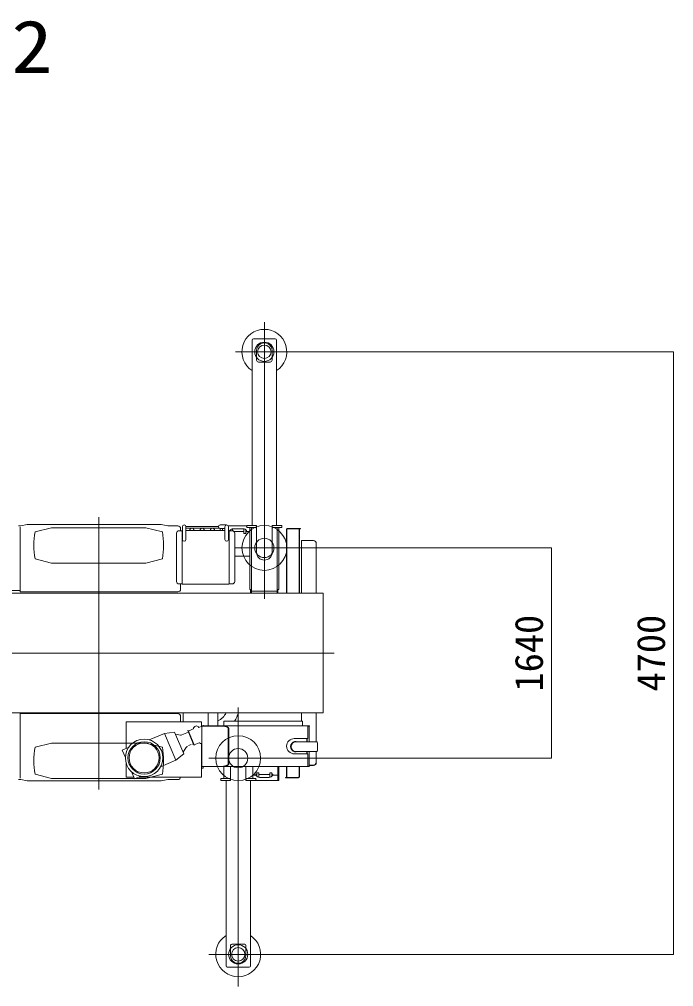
# Model space of a CAD drawing. Units: millimetres, scale not verified. Extents: x -42060 to 41922, y -35725 to 35822.
# Drawn here: x -29128 to -24025, y 17132 to 24677 of the extents above; entities that cross this region are included whole.
import ezdxf
from ezdxf.enums import TextEntityAlignment as Align

# ---------------------------------------------------------------- set-up
doc = ezdxf.new("R2010")
doc.units = ezdxf.units.MM
doc.header["$LTSCALE"] = 300
doc.header["$PDMODE"] = 32
doc.header["$PDSIZE"] = 150
doc.layers.add('0-0_0', color=7, linetype='Continuous', lineweight=18)
doc.styles.add('ＭＳ ゴシック', font='')
doc.styles.get('ＭＳ ゴシック').set_extended_font_data('MS Gothic')

# ---------------------------------------------------------------- blocks, each defined once
blk = doc.blocks.new('_OPEN30')
at = {"layer": '0-0_0'}
blk.add_line((0, 0), (-1, 0), dxfattribs=at)
blk.add_lwpolyline([(-1, 0.3), (0, 0), (-1, -0.3)], dxfattribs=at)

msp = doc.modelspace()

# ---------------------------------------------------------------- linework, layer by layer
at = {"layer": '0-0_0'}
for p, q in [((-27217.3, 20158.1), (-27217.3, 22314.9)), ((-27302.3, 22184.1), (-27132.3, 22184.1)), ((-27312.3, 20729.1), (-27312.3, 22174.1)), ((-27122.3, 20729.1), (-27122.3, 22174.1)), ((-27441.5, 22084.1), (-26988.5, 22084.1)), ((-27277.3, 22019.1), (-27277.3, 22094.1)), ((-27157.3, 22019.1), (-27157.3, 22094.4)), ((-26988, 22084.1), (-24024.7, 22084.1)), ((-24025.7, 22081.3), (-24025.7, 17386.8)), ((-27262.3, 22004.1), (-27172.3, 22004.1)), ((-28509.3, 20795.1), (-28509.3, 18670.1)), ((-29122.6, 20211.6), (-29122.6, 20715)), ((-28021, 20736.6), (-29067.6, 20736.6)), ((-28876.5, 20712.1), (-29005.7, 20679)), ((-28876.7, 20712.1), (-28141.9, 20712.1)), ((-28012.9, 20679), (-28142, 20712.1)), ((-27971, 20726.2), (-28021, 20736.6)), ((-27892.6, 20726.2), (-27971, 20726.2)), ((-27858.8, 20688.1), (-27882.3, 20688.1)), ((-27871, 20688.1), (-27871, 20704.6)), ((-27858.9, 20273.1), (-27858.9, 20688.1)), ((-27856.9, 20619.9), (-27856.9, 20719.9)), ((-27829.7, 20619.9), (-27829.7, 20719.9)), ((-27568.1, 20707.9), (-27829.7, 20707.9)), ((-27829.5, 20722.2), (-27575.2, 20722.2)), ((-27829.5, 20719.9), (-27829.5, 20722.2)), ((-27829.3, 20689.7), (-27525, 20689.7)), ((-27575.2, 20719.9), (-27575.2, 20722.2)), ((-27562.9, 20706.3), (-27525.4, 20706.3)), ((-27562.9, 20706.3), (-27562.9, 20689.7)), ((-27511.8, 20733.5), (-27561.8, 20733.5)), ((-27548.2, 20706.3), (-27548.2, 20706.3)), ((-27545, 20706.3), (-27545, 20689.7)), ((-27525.4, 20719.9), (-27525.4, 20619.9)), ((-27358.8, 20727.1), (-27500.2, 20727.1)), ((-27498.2, 20619.9), (-27498.2, 20719.9)), ((-27497.8, 20689.7), (-27493.3, 20689.7)), ((-27493.3, 20688.1), (-27493.3, 20689.7)), ((-27493.3, 20688.1), (-27468.3, 20688.1)), ((-27491.7, 20273.1), (-27491.7, 20688.1)), ((-27486.2, 20688.1), (-27485.5, 20689.3)), ((-27480.8, 20694.8), (-27480.8, 20688.1)), ((-27464.8, 20703.5), (-27464.8, 20687.8)), ((-27382.9, 20704.1), (-27459.6, 20704.1)), ((-27377.8, 20682.1), (-27454, 20682.1)), ((-27377.8, 20703.5), (-27377.8, 20667.1)), ((-27361.8, 20694.8), (-27361.8, 20667.1)), ((-27355.8, 20679.1), (-27361.8, 20679.1)), ((-27358.8, 20727.1), (-27353.8, 20722.1)), ((-27355.8, 20687.1), (-27357.1, 20689.3)), ((-27355.8, 20687.1), (-27355.8, 20679.1)), ((-27330.3, 20682.1), (-27355.8, 20682.1)), ((-27353.8, 20729.1), (-27353.8, 20713.1)), ((-27277.8, 20729.1), (-27353.8, 20729.1)), ((-27277.8, 20713.1), (-27353.8, 20713.1)), ((-27332.3, 20713.1), (-27328.8, 20709.6)), ((-27330.3, 20708.1), (-27325.3, 20713.1)), ((-27330.3, 20229.1), (-27330.3, 20708.1)), ((-27318.3, 20200.1), (-27318.3, 20713.1)), ((-27278.3, 20707), (-27285.3, 20713.1)), ((-27278.3, 20519.8), (-27278.3, 20707)), ((-27277.8, 20729.1), (-27277.8, 20512)), ((-27156.8, 20729.1), (-27156.8, 20512)), ((-27080.8, 20729.1), (-27156.8, 20729.1)), ((-27080.8, 20713.1), (-27156.8, 20713.1)), ((-27156.3, 20707), (-27149.3, 20713.1)), ((-27156.3, 20519.8), (-27156.3, 20707)), ((-27116.3, 20200.1), (-27116.3, 20713.1)), ((-27104.3, 20713.1), (-27104.3, 20229.1)), ((-27080.8, 20729.1), (-27080.8, 20713.1)), ((-27044.5, 20200.1), (-27044.5, 20700.6)), ((-27041.3, 20200.1), (-27041.3, 20700.6)), ((-26936.3, 20706.8), (-27038.3, 20706.8)), ((-26936.3, 20703.6), (-27038.3, 20703.6)), ((-26946.3, 20200.1), (-26946.3, 20703.6)), ((-26943.1, 20200.1), (-26943.1, 20703.6)), ((-26936.3, 20703.6), (-26936.3, 20706.8)), ((-27902.3, 20293.1), (-27902.3, 20668.1)), ((-27448.3, 20293.1), (-27448.3, 20668.1)), ((-27361.8, 20667.1), (-27377.8, 20667.1)), ((-26926.6, 20200.1), (-26926.6, 20610.8)), ((-26926.6, 20610.8), (-26834.3, 20610.8)), ((-27441.5, 20554.1), (-26988.5, 20554.1)), ((-26988, 20554.1), (-24977, 20554.1)), ((-26812, 20200.1), (-26812, 20588.5)), ((-24978, 20551.3), (-24978, 18916.8)), ((-29005.7, 20469.2), (-28876.5, 20436.1)), ((-28142, 20436.1), (-28012.9, 20469.2)), ((-27448.3, 20489.1), (-27330.3, 20489.1)), ((-28142.2, 20436.1), (-28876.4, 20436.1)), ((-29122.6, 20223.2), (-29195.3, 20223.2)), ((-27857.3, 20273.1), (-27882.3, 20273.1)), ((-27871, 20233.2), (-27871, 20273.1)), ((-27857.3, 20273.1), (-27857.3, 20271.5)), ((-27857.3, 20271.5), (-27493.3, 20271.5)), ((-27493.3, 20273.1), (-27468.3, 20273.1)), ((-27493.3, 20273.1), (-27493.3, 20271.5)), ((-27318.3, 20229.1), (-27330.3, 20229.1)), ((-27325.3, 20229.1), (-27325.3, 20200.1)), ((-27104.3, 20229.1), (-27116.3, 20229.1)), ((-27111.3, 20229.1), (-27111.3, 20200.1)), ((-32454.3, 20200.1), (-26759.3, 20200.1)), ((-29122.6, 20211.6), (-27892.6, 20211.6)), ((-27116.3, 20217.4), (-27318.3, 20217.4)), ((-26759.3, 20200.1), (-26759.3, 19268.1)), ((-32551.7, 19734.1), (-26673.3, 19734.1)), ((-32454.3, 19268.1), (-26759.3, 19268.1)), ((-29122.6, 19261.4), (-29122.6, 18758)), ((-29122.6, 19261.4), (-27892.6, 19261.4)), ((-27851.8, 19196.9), (-27851.8, 19268.1)), ((-27656.2, 19268.1), (-27656.2, 19166.6)), ((-27579.9, 19268.1), (-27579.9, 19166.6)), ((-27421.3, 17132), (-27421.3, 19308.9)), ((-26926.4, 19268.1), (-26926.4, 19203)), ((-26812, 19041.8), (-26812, 19268.1)), ((-28295.7, 19196.9), (-27708.9, 19196.9)), ((-28295.7, 19193.3), (-28295.7, 19196.9)), ((-28295.7, 18989.8), (-28295.7, 19193.3)), ((-27871, 19239.9), (-27871, 19196.9)), ((-27708.9, 19196.9), (-27708.9, 19165)), ((-27708.9, 19166.6), (-27695.2, 19166.6)), ((-27708.9, 19165), (-27695.2, 19165)), ((-27708.9, 19162), (-27708.9, 19165)), ((-27703.9, 19165), (-27703.9, 18850)), ((-27690.8, 19169.6), (-27698, 19166.6)), ((-27695.2, 19166.6), (-27558.8, 19166.6)), ((-27695.2, 19165), (-27558.8, 19165)), ((-27690.8, 19169.6), (-27689.5, 19166.6)), ((-26874.3, 19166.6), (-27558.8, 19166.6)), ((-27533.9, 19171.6), (-27533.9, 19201)), ((-27533.9, 19166.6), (-27533.9, 19171.6)), ((-26920.9, 19203), (-27531.9, 19203)), ((-26918.9, 19171.6), (-26918.9, 19201)), ((-26918.9, 19166.6), (-26918.9, 19171.6)), ((-26874.3, 19166.6), (-26863.9, 19166.6)), ((-26863.9, 19165), (-26874.3, 19165)), ((-26868.9, 19165), (-26868.9, 19041.8)), ((-26863.9, 19165), (-26863.9, 19166.6)), ((-27995.8, 19105.5), (-28116.1, 19057.1)), ((-27917.1, 19116.9), (-27995.8, 19105.5)), ((-27908.5, 18898.9), (-27995.8, 19105.5)), ((-27845.4, 18947.4), (-27917.1, 19116.9)), ((-27911, 19102.4), (-27870.9, 19094.9)), ((-27860.7, 19096), (-27809.7, 19117.5)), ((-27812.7, 19131.2), (-27814.8, 19130.3)), ((-27812.7, 19131.2), (-27764.8, 19017.7)), ((-27771.8, 19142.2), (-27810.2, 19126)), ((-27703.9, 19164.1), (-27727.4, 19154.1)), ((-27498.7, 18870), (-27498.7, 19145)), ((-27493.9, 18870), (-27493.9, 19145)), ((-26878.9, 19070.5), (-26878.9, 19145)), ((-26878.5, 19070.5), (-26878.5, 19145)), ((-28876.5, 19032.1), (-29005.7, 18999)), ((-28876.7, 19032.1), (-28141.9, 19032.1)), ((-28012.9, 18999), (-28142, 19032.1)), ((-27787.7, 19021.2), (-27809.1, 19012.1)), ((-27764.8, 19017.7), (-27766.9, 19016.8)), ((-27764.8, 19017.7), (-27764.7, 19017.7)), ((-27726.1, 19033.9), (-27764.5, 19017.7)), ((-27708.9, 19027.8), (-27708.9, 18848.4)), ((-26983.5, 19067.5), (-26882, 19067.5)), ((-26854.8, 19041.8), (-26971.7, 19041.8)), ((-26885.5, 19067.5), (-26885.5, 19041.8)), ((-26883.9, 19067.5), (-26883.9, 19041.8)), ((-26878.9, 19070.5), (-26882, 19067.5)), ((-26881.6, 19067.5), (-26882, 19067.5)), ((-26878.5, 19070.5), (-26881.6, 19067.5)), ((-26878.5, 19070.5), (-26878.9, 19070.5)), ((-26854.8, 19041.8), (-26808.7, 19041.8)), ((-28325.5, 18977.2), (-28276.4, 18997.9)), ((-28325.5, 18977.2), (-28301.3, 18919.7)), ((-28290.9, 18970.4), (-28291.1, 18970.3)), ((-27908.5, 18898.9), (-27845.4, 18947.4)), ((-27851.6, 18961.9), (-27829.1, 18995.8)), ((-27821, 19003), (-27821.2, 19002.9)), ((-26983.5, 18947.5), (-26882, 18947.5)), ((-26854.8, 18966.8), (-26971.7, 18966.8)), ((-26885.5, 18966.8), (-26885.5, 18947.5)), ((-26883.9, 18966.8), (-26883.9, 18947.5)), ((-26878.9, 18944.5), (-26882, 18947.5)), ((-26881.6, 18947.5), (-26882, 18947.5)), ((-26878.5, 18944.5), (-26881.6, 18947.5)), ((-26878.9, 18870), (-26878.9, 18944.5)), ((-26878.5, 18944.5), (-26878.9, 18944.5)), ((-26878.5, 18870), (-26878.5, 18944.5)), ((-26868.9, 18966.8), (-26868.9, 18850)), ((-26854.8, 18966.8), (-26808.7, 18966.8)), ((-26812, 18879.5), (-26812, 18966.8)), ((-28295.7, 18770.5), (-28295.7, 18876.3)), ((-28027.1, 18846.3), (-27908.5, 18898.9)), ((-27197.1, 18914.1), (-27650.1, 18914.1)), ((-27196.6, 18914.1), (-24977, 18914.1)), ((-26812.5, 18879.5), (-26814.2, 18879.5)), ((-26812, 18879.5), (-26812.5, 18879.5)), ((-29005.7, 18789.2), (-28876.5, 18756.1)), ((-28254.6, 18809.3), (-28230.3, 18751.9)), ((-28142, 18756.1), (-28012.9, 18789.2)), ((-27708.9, 18850), (-27558.8, 18850)), ((-27708.9, 18848.4), (-27695.2, 18848.4)), ((-27708.9, 18770.5), (-27708.9, 18848.4)), ((-27708.9, 18837.5), (-27694.3, 18837.5)), ((-27695.2, 18848.4), (-27558.8, 18848.4)), ((-27694.3, 18848.4), (-27694.3, 18841.1)), ((-27694.3, 18837.5), (-27694.3, 18841.1)), ((-26874.3, 18848.4), (-27558.8, 18848.4)), ((-27534.3, 18755.1), (-27534.3, 18847.3)), ((-27481.8, 18739), (-27481.8, 18847.3)), ((-27360.8, 18739), (-27360.8, 18847.3)), ((-27308.3, 18847.3), (-27308.3, 18755.1)), ((-27282.8, 18789.1), (-27276.8, 18789.1)), ((-27282.8, 18781.1), (-27282.8, 18789.1)), ((-27276.8, 18801.1), (-27260.8, 18801.1)), ((-27276.8, 18773.3), (-27276.8, 18801.1)), ((-27260.8, 18764.6), (-27260.8, 18801.1)), ((-27173.8, 18764.6), (-27173.8, 18801.1)), ((-27157.8, 18801.1), (-27173.8, 18801.1)), ((-27157.8, 18773.3), (-27157.8, 18801.1)), ((-27151.8, 18789.1), (-27157.8, 18789.1)), ((-27151.8, 18781.1), (-27151.8, 18789.1)), ((-27111.3, 18741.1), (-27111.3, 18847.3)), ((-27105.3, 18847.3), (-27105.3, 18741.1)), ((-27045, 18848.4), (-27045, 18764.6)), ((-27041.8, 18848.4), (-27041.8, 18764.6)), ((-26946.8, 18848.4), (-26946.8, 18767.6)), ((-26943.6, 18848.4), (-26943.6, 18767.6)), ((-26863.9, 18850), (-26874.3, 18850)), ((-26834.2, 18859.5), (-26868.9, 18859.5)), ((-26834.2, 18857.3), (-26868.9, 18857.3)), ((-29134.3, 18746.8), (-29117.6, 18746.8)), ((-29117.6, 18746.8), (-29067.6, 18736.4)), ((-28021, 18736.4), (-29067.6, 18736.4)), ((-28142.2, 18756.1), (-28876.4, 18756.1)), ((-28295.7, 18766.9), (-28295.7, 18770.5)), ((-28295.7, 18766.9), (-28236.6, 18766.9)), ((-28181.2, 18772.6), (-28230.3, 18751.9)), ((-28211.1, 18781.4), (-28211.2, 18781.4)), ((-28194.9, 18766.9), (-27708.9, 18766.9)), ((-27971, 18746.8), (-28021, 18736.4)), ((-27892.6, 18746.8), (-27971, 18746.8)), ((-27786.3, 18766.9), (-27786.3, 18765.9)), ((-27708.9, 18770.5), (-27708.9, 18766.9)), ((-27557.8, 18739.1), (-27481.8, 18739.1)), ((-27516.3, 18739.1), (-27516.3, 17294.1)), ((-27360.8, 18755.1), (-27284.8, 18755.1)), ((-27360.8, 18739.1), (-27284.8, 18739.1)), ((-27326.3, 18739.1), (-27326.3, 17294.1)), ((-27282.8, 18781.1), (-27308.3, 18781.1)), ((-27284.8, 18739.1), (-27284.8, 18755.1)), ((-27279.8, 18741.1), (-27284.8, 18746.1)), ((-27282.8, 18781.1), (-27281.5, 18778.9)), ((-27279.8, 18741.1), (-27105.3, 18741.1)), ((-27260.8, 18786.1), (-27173.8, 18786.1)), ((-27255.6, 18764.1), (-27178.9, 18764.1)), ((-27151.8, 18781.1), (-27153.1, 18778.9)), ((-27151.8, 18781.1), (-27111.3, 18781.1)), ((-26949.8, 18764.6), (-27051.8, 18764.6)), ((-27051.8, 18764.6), (-27051.8, 18761.4)), ((-26949.8, 18761.4), (-27051.8, 18761.4)), ((-27481.3, 17449.1), (-27481.3, 17373.7)), ((-27466.3, 17464.1), (-27376.3, 17464.1)), ((-27361.3, 17449.1), (-27361.3, 17374.1)), ((-27197.1, 17384.1), (-27650.1, 17384.1)), ((-27196.6, 17384.1), (-24024.7, 17384.1)), ((-27336.3, 17284.1), (-27506.3, 17284.1))]:
    msp.add_line(p, q, dxfattribs=at)
for points in [[(-29134.3, 20726.2), (-29117.6, 20726.2), (-29067.6, 20736.6)], [(-27767, 19016.8), (-27766.9, 19016.8), (-27814.8, 19130.3)], [(-26874.3, 18848.4), (-26863.9, 18848.4), (-26863.9, 18850)], [(-27557.8, 18739.1), (-27557.8, 18755.1), (-27481.8, 18755.1)]]:
    msp.add_lwpolyline(points, dxfattribs=at)
for centre, radius in [((-27217.3, 22084.1), 52.5), ((-27217.3, 20554.1), 175), ((-27421.3, 18914.1), 175), ((-28155.2, 18916.4), 146.1), ((-28155.2, 18916.4), 126.2), ((-28155.2, 18916.4), 117.4), ((-27421.3, 17384.1), 52.5)]:
    msp.add_circle(centre, radius, dxfattribs=at)
for centre, radius, start, end in [((-27217.3, 22084.1), 175, 302.87741, 237.12059), ((-27302.3, 22174.1), 10, 90, 180), ((-27132.3, 22174.1), 10, 0, 90), ((-27217.3, 22094.1), 60, 359.63523, 179.99998), ((-27262.3, 22019.1), 15, 179.99998, 269.99996), ((-27172.3, 22019.1), 15, 269.99996, 0), ((-28435.3, 20574.1), 580, 169.57765, 190.4223), ((-28583.3, 20574.1), 580, 349.57775, 10.4224), ((-27882.3, 20668.1), 20, 90, 180), ((-27892.6, 20704.6), 21.6, 359.99999, 90), ((-27843.3, 20719.9), 13.6, 0, 180), ((-27782.4, 20689.9), 17.3, 359.44939, 180.55061), ((-27702.4, 20689.9), 17.3, 359.44939, 180.55061), ((-27622.4, 20689.9), 17.3, 359.44939, 180.55061), ((-27561.8, 20719.9), 13.6, 90, 180), ((-27561.6, 20719.9), 13.6, 180, 264.51482), ((-27511.8, 20719.9), 13.6, 0, 180), ((-27459.6, 20674.1), 30, 89.99999, 149.53446), ((-27468.3, 20668.1), 20, 360, 90), ((-27382.9, 20674.1), 30, 30.46554, 90.00001), ((-27038.3, 20700.6), 6.2, 90.00004, 180.00002), ((-27038.3, 20700.6), 3, 90.00004, 180.00002), ((-27843.3, 20619.9), 13.6, 180, 0), ((-27511.8, 20619.9), 13.6, 180, 0), ((-26834.3, 20588.5), 22.3, 359.99998, 89.99996), ((-27217.3, 20519.8), 61, 180, 0), ((-27882.3, 20293.1), 20, 180, 270.00001), ((-27892.6, 20233.2), 21.6, 270, 0), ((-27468.3, 20293.1), 20, 269.99999, 0), ((-27892.6, 19239.8), 21.6, 0, 90), ((-27748.6, 19143.4), 22, 31.65808, 178.28609), ((-27531.9, 19201), 2, 90, 180), ((-26920.9, 19201), 2, 0, 90), ((-27867.6, 19112.4), 17.8, 259.33053, 292.91034), ((-27772.6, 19144.1), 2, 292.91041, 358.28609), ((-27728.2, 19156), 2, 211.65809, 292.91041), ((-27877.7, 19336.4), 329.6, 287.67886, 288.65011), ((-27762.3, 18994.5), 31.2, 105.19977, 108.69578), ((-27725.3, 19032.1), 2, 47.53473, 112.91041), ((-27709.1, 19049.8), 22, 227.53473, 283.6517), ((-26983.5, 19007.5), 60, 90, 270), ((-26971.7, 19004.3), 41.2, 65.53219, 294.46781), ((-26971.7, 19004.3), 37.5, 90, 270), ((-28435.3, 18894.1), 580, 169.57765, 190.4223), ((-28583.3, 18894.1), 580, 349.57775, 10.4224), ((-27814.2, 18986), 17.8, 126.96467, 146.49401), ((-27969.6, 19309.8), 340.9, 295.83069, 296.5952), ((-26834.2, 18879.5), 20, 270, 0), ((-26834.2, 18879.5), 22.2, 270, 0), ((-27892.6, 18768.4), 21.6, 269.8654, 356.03613), ((-27255.6, 18794.1), 30, 210.46554, 270.00001), ((-27178.9, 18794.1), 30, 269.99999, 329.53446), ((-26949.8, 18767.6), 3, 270, 0), ((-26949.8, 18767.6), 6.2, 270, 0), ((-27421.3, 17384.1), 175, 122.87741, 57.12059), ((-27466.3, 17449.1), 15, 89.99996, 180), ((-27376.3, 17449.1), 15, 359.99998, 89.99996), ((-27421.3, 17374.1), 60, 179.63523, 359.99998), ((-27506.3, 17294.1), 10, 180, 270), ((-27336.3, 17294.1), 10, 270, 0)]:
    msp.add_arc(centre, radius, start, end, dxfattribs=at)
for centre, major_axis, ratio, start_param, end_param in [((-27635.5, 19325.4), (120.8, 61.2), 0.974977, 4.678154, 5.357528), ((-27635.4, 19325.3), (200.1, 101.7), 0.98476, 5.222428, 5.545677), ((-27558.8, 19145), (-64.9, 0), 0.333023, 3.141593, 4.712389), ((-27558.8, 19145), (-60.1, 0), 0.333023, 3.141593, 4.712389), ((-26874.3, 19145), (0, 21.6), 0.214286, 6.283185, 7.853982), ((-26874.3, 19145), (0, 20), 0.214286, 6.283185, 7.853982), ((-26808.7, 19004.3), (0, -37.5), 0.190232, 1.570796, 3.141594), ((-27810.5, 18966.7), (7.5, -37.3), 0.578246, 3.29065, 3.48948), ((-26808.7, 19004.3), (0, -37.5), 0.190232, 6.283184, 7.853982), ((-27558.8, 18870), (-60.1, 0), 0.333023, 1.570796, 3.141593), ((-27558.8, 18870), (-64.9, 0), 0.333023, 1.570796, 3.141593), ((-26874.3, 18870), (0, 21.6), 0.214286, 1.570796, 3.141593), ((-26874.3, 18870), (0, 20), 0.214286, 1.570796, 3.141593)]:
    msp.add_ellipse(centre, major_axis=major_axis, ratio=ratio, start_param=start_param, end_param=end_param, dxfattribs=at)
for p in [(-27217.3, 22084.1), (-27217.3, 20554.1), (-27421.3, 18914.1), (-27421.3, 17384.1)]:
    msp.add_point(p, dxfattribs=at)

# ---------------------------------------------------------------- block references
at = {"layer": '0-0_0', "xscale": 2.77, "yscale": 2.77}
for p, rotation in [((-24025.7, 22084.1), 90), ((-24978, 20554.1), 90), ((-24978, 18914.1), 270), ((-24025.7, 17384.1), 270)]:
    msp.add_blockref('_OPEN30', p, dxfattribs=dict(at, rotation=rotation))

# ---------------------------------------------------------------- texts
at = {"layer": '0-0_0', "style": 'ＭＳ ゴシック', "width": 1.15}
msp.add_text('GR130102', height=410.6, dxfattribs=at).set_placement((-31439.6, 24136.6), align=Align.BOTTOM_LEFT)
at = {"layer": '0-0_0', "style": 'ＭＳ ゴシック'}
for s, p in [('1640', (-24978.5, 19434.1)), ('4700', (-24026.2, 19434.1))]:
    msp.add_text(s, height=219.9, rotation=90, dxfattribs=at).set_placement(p, align=Align.BOTTOM_LEFT)

doc.saveas('drawing.dxf')
